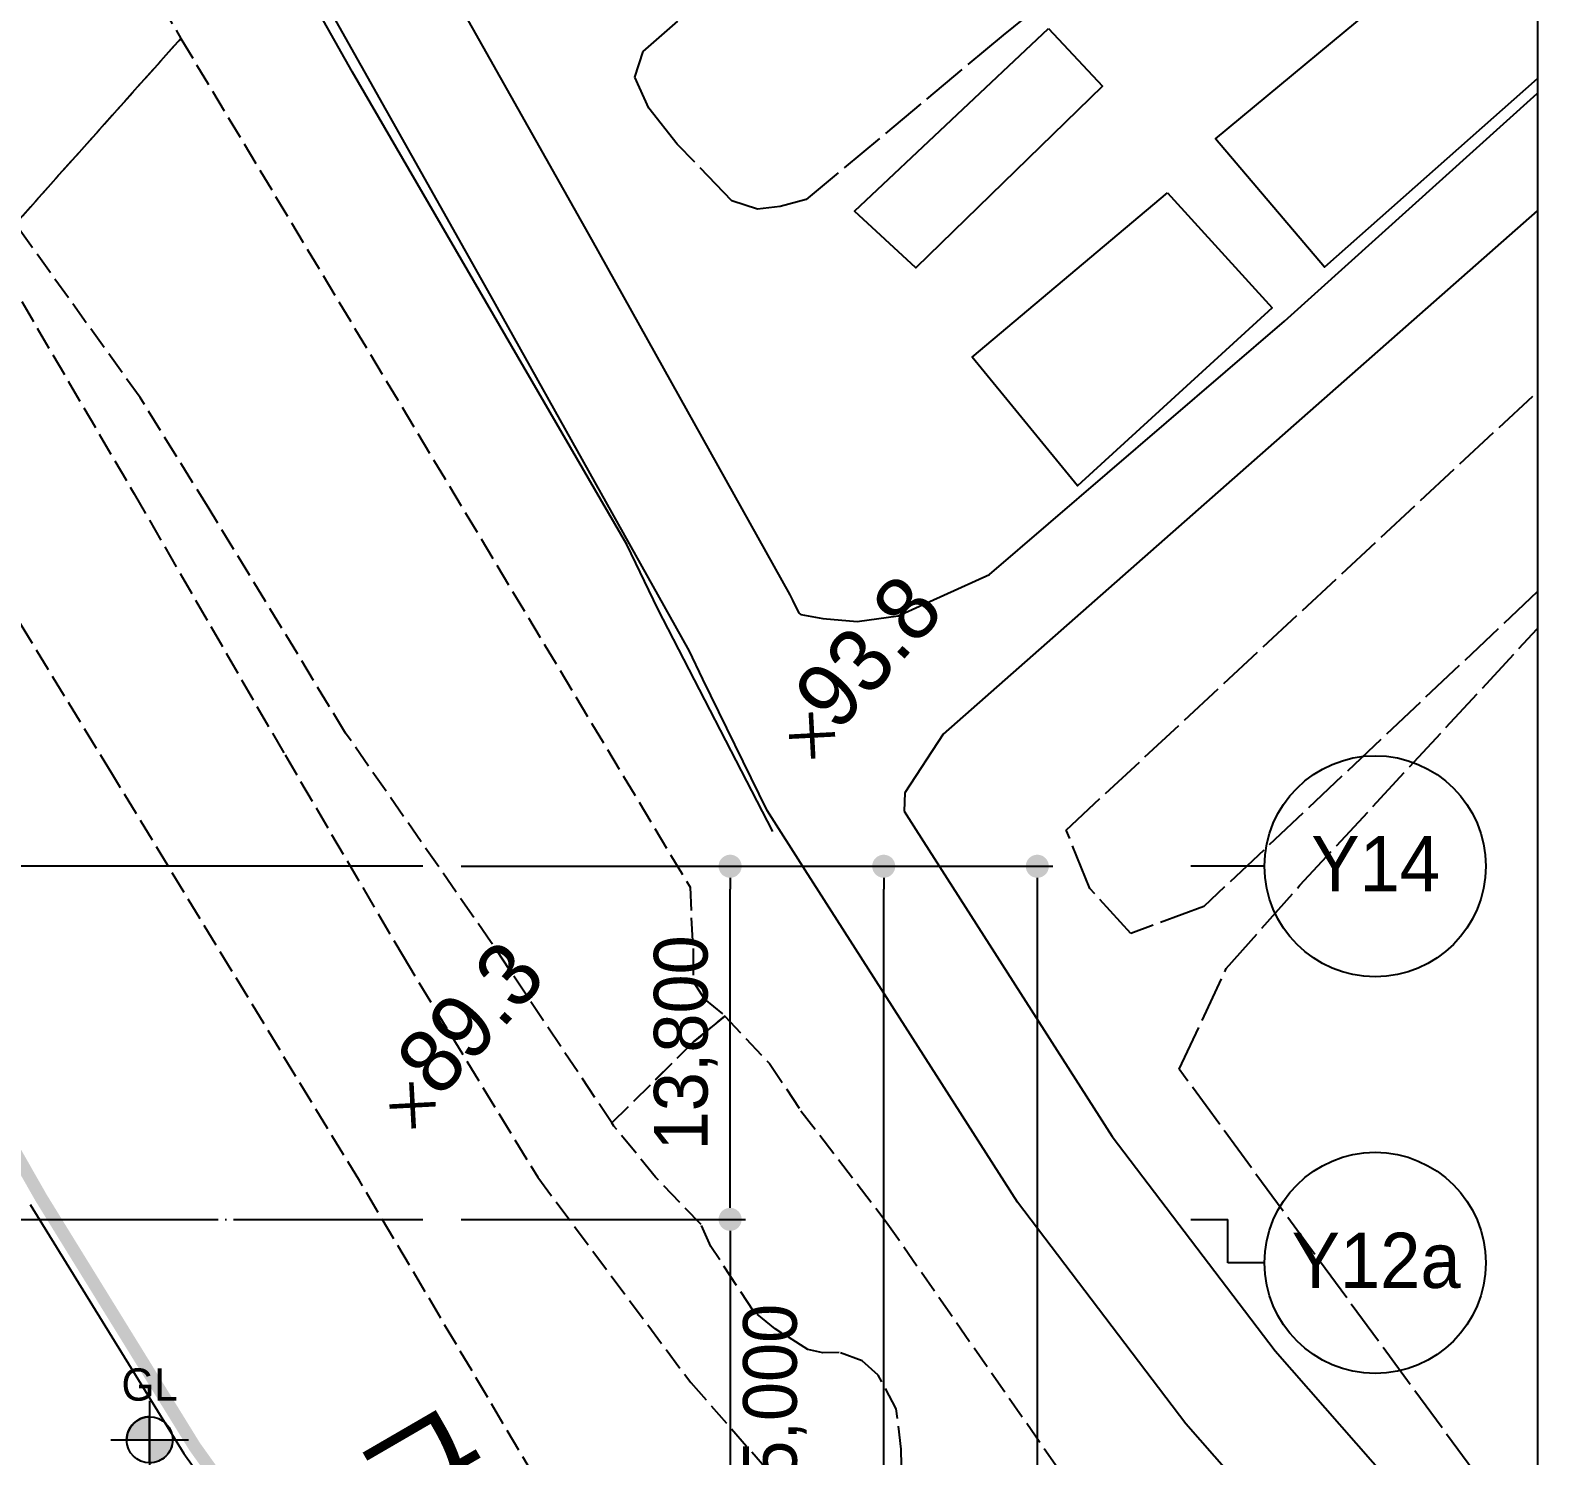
# Model space of a CAD drawing. Header units: millimetres. Extents: x 44352463 to 44913170, y -12080373 to -11704434.
# Drawn here: x 44729942 to 44789062, y -11877654 to -11821947 of the extents above; entities that cross this region are included whole.
import ezdxf
from ezdxf.enums import TextEntityAlignment as Align

# ---------------------------------------------------------------- set-up
doc = ezdxf.new("R2010")
doc.units = ezdxf.units.MM
doc.header["$LTSCALE"] = 600
doc.header["$MEASUREMENT"] = 0
for name, pattern in [('2313', [2, 1.5, -0.5]), ('5112', [3.5, 3, -0.5]), ('CEN', [6.199999999999999, 6, -0.1, 0, -0.1])]:
    doc.linetypes.add(name, pattern=pattern)
doc.layers.get('0').update_dxf_attribs({"linetype": 'CONTINUOUS'})
doc.layers.get('DEFPOINTS').update_dxf_attribs({"color": 117, "linetype": 'CONTINUOUS'})
for name, color, linetype in [('+공사계획', 4, 'CONTINUOUS'), ('--휀스', 252, 'FENCELINE1'), ('0-도로', 252, 'CONTINUOUS'), ('3 dim0', 7, 'CONTINUOUS'), ('A-TEX-SYM', 3, 'CONTINUOUS'), ('A-중심선', 10, 'CEN'), ('ASP', 252, 'CONTINUOUS'), ('B0014111', 252, 'CONTINUOUS'), ('B0014116', 252, 'CONTINUOUS'), ('C0052211', 252, 'CONTINUOUS'), ('D0015112', 252, '5112'), ('ELE7', 7, 'CONTINUOUS'), ('f0027132', 7, 'CONTINUOUS'), ('F0027217', 7, 'CONTINUOUS'), ('G0022313', 252, '2313'), ('SYM-2', 7, 'CONTINUOUS'), ('SYM1', 7, 'CONTINUOUS'), ('교량', 252, 'CONTINUOUS'), ('지시선2', 7, 'CONTINUOUS'), ('충돌방지대(고무범퍼)', 252, 'CONTINUOUS')]:
    doc.layers.add(name, color=color, linetype=linetype)
doc.styles.add('0-표지판', font='', dxfattribs={"height": 2})
doc.styles.add('AUDIT_D_190715091641-0', font='')
doc.styles.add('돋움', font='')
doc.styles.get('0-표지판').set_extended_font_data('HY울릉도M')
doc.styles.get('AUDIT_D_190715091641-0').set_extended_font_data('Dotum')
doc.styles.get('돋움').set_extended_font_data('Dotum')
doc.linetypes.add('FENCELINE1', pattern='A,0.25,-0.1,[133,ltypeshp.shx,S=0.1,R=0,X=-0.1,Y=0],-0.1,1', length=1.45)
doc.dimstyles.new('scale600', dxfattribs={"dimscale": 600, "dimtxt": 2, "dimasz": 1, "dimexe": 1, "dimexo": 2.5, "dimgap": 0.8, "dimtad": 1, "dimdec": 0, "dimzin": 0, "dimdsep": 46, "dimlunit": 6, "dimtxsty": 'AUDIT_D_190715091641-0', "dimblk": 'DOT', "dimcen": 0, "dimdle": 1, "dimclrd": 256, "dimclre": 256, "dimclrt": 3, "dimadec": 0, "dimazin": 0, "dimtfac": 1, "dimtdec": 0, "dimtix": 1, "dimtmove": 2, "dimatfit": 3, "dimldrblk": 'DOT', "dimfxl": 0, "dimtolj": 1, "dimtzin": 0, "dimarcsym": 0})

# ---------------------------------------------------------------- blocks, each defined once
blk = doc.blocks.new('F0027217')
at = {"layer": 'F0027217', "color": 251, "linetype": 'Continuous', "const_width": 0.1785714285714286, "elevation": -99.59}
for points in [[(-0.7218750000351325, 0.6358750000539917), (0.5538749999718026, -0.6398749999529434)], [(-0.7218750000351325, -0.6398749999529434), (0.5538749999718026, 0.6358750000539917)]]:
    blk.add_lwpolyline(points, dxfattribs=at)
blk = doc.blocks.new('_Dot')
at = {"color": 0, "linetype": 'ByBlock', "lineweight": -2}
blk.add_line((-0.5, 0), (-1, 0), dxfattribs=at)
at = {"color": 0, "linetype": 'ByBlock', "const_width": 0.5}
blk.add_lwpolyline([(-0.25, 0, 1), (0.25, 0, 1)], format="xyb", close=True, dxfattribs=at)
blk = doc.blocks.new('*D96')
at = {"layer": '3 dim0', "lineweight": -2, "transparency": 16777216}
for p, q in [((7736749.953611281, 4223485.901233992), (7759849.953611221, 4223485.901233992)), ((7759249.953611221, 4222585.901233992), (7759249.953611221, 4068385.901233992)), ((7736749.953611281, 4067485.901233992), (7759849.953611221, 4067485.901233992))]:
    blk.add_line(p, q, dxfattribs=at)
at = {"layer": 'DEFPOINTS', "color": 0, "transparency": 16777216}
for p in [(7735249.953611281, 4223485.901233992), (7735249.953611281, 4067485.901233992), (7759249.953611221, 4067485.901233992)]:
    blk.add_point(p, dxfattribs=at)
at = {"layer": '3 dim0', "lineweight": -2, "transparency": 16777216, "xscale": 900, "yscale": 900, "zscale": 900}
for p, rotation in [((7759249.953611221, 4223485.901233992), 90), ((7759249.953611221, 4067485.901233992), 270)]:
    blk.add_blockref('_Dot', p, dxfattribs=dict(at, rotation=rotation))
at = {"layer": '3 dim0', "color": 3, "transparency": 16777216, "insert": (7757516.222267937, 4145485.901233988), "char_height": 2100, "attachment_point": 5, "rotation": 90, "style": 'AUDIT_D_190715091641-0'}
blk.add_mtext('\\A1;156,000', dxfattribs=at)
blk = doc.blocks.new('*D98')
at = {"layer": '3 dim0', "lineweight": -2, "transparency": 16777216}
for p, q in [((7736749.953611281, 4223485.901233992), (7753849.953611229, 4223485.901233992)), ((7753249.953611229, 4154885.901234118), (7753249.953611229, 4222585.901233992)), ((7736749.953611281, 4153985.901234118), (7753849.953611229, 4153985.901234118))]:
    blk.add_line(p, q, dxfattribs=at)
at = {"layer": 'DEFPOINTS', "color": 0, "transparency": 16777216}
for p in [(7735249.953611281, 4223485.901233992), (7753249.953611229, 4223485.901233992), (7735249.953611281, 4153985.901234118)]:
    blk.add_point(p, dxfattribs=at)
at = {"layer": '3 dim0', "lineweight": -2, "transparency": 16777216, "xscale": 900, "yscale": 900, "zscale": 900}
for p, rotation in [((7753249.953611229, 4223485.901233992), 90), ((7753249.953611229, 4153985.901234118), 270)]:
    blk.add_blockref('_Dot', p, dxfattribs=dict(at, rotation=rotation))
at = {"layer": '3 dim0', "color": 3, "transparency": 16777216, "insert": (7751516.222267836, 4191952.711051255), "char_height": 2100, "attachment_point": 5, "rotation": 90, "style": 'AUDIT_D_190715091641-0'}
blk.add_mtext('\\A1;69,500', dxfattribs=at)
blk = doc.blocks.new('*D104')
at = {"layer": '3 dim0', "lineweight": -2, "transparency": 16777216}
for p, q in [((7736749.953611281, 4223485.901233992), (7747849.953611229, 4223485.901233992)), ((7747249.953611229, 4210585.908128645), (7747249.953611229, 4222585.901233992)), ((7736749.953611281, 4209685.908128645), (7747849.953611229, 4209685.908128645))]:
    blk.add_line(p, q, dxfattribs=at)
at = {"layer": 'DEFPOINTS', "color": 0, "transparency": 16777216}
for p in [(7735249.953611281, 4223485.901233992), (7747249.953611229, 4223485.901233992), (7735249.953611281, 4209685.908128645)]:
    blk.add_point(p, dxfattribs=at)
at = {"layer": '3 dim0', "lineweight": -2, "transparency": 16777216, "xscale": 900, "yscale": 900, "zscale": 900}
for p, rotation in [((7747249.953611229, 4223485.901233992), 90), ((7747249.953611229, 4209685.908128645), 270)]:
    blk.add_blockref('_Dot', p, dxfattribs=dict(at, rotation=rotation))
at = {"layer": '3 dim0', "color": 3, "transparency": 16777216, "insert": (7745516.222267944, 4216585.904681315), "char_height": 2100, "attachment_point": 5, "rotation": 90, "style": 'AUDIT_D_190715091641-0'}
blk.add_mtext('\\A1;13,800', dxfattribs=at)
blk = doc.blocks.new('*D106')
at = {"layer": '3 dim0', "lineweight": -2, "transparency": 16777216}
for p, q in [((7736749.953611281, 4209685.908128645), (7747849.953611258, 4209685.908128645)), ((7747249.953611258, 4208785.908128645), (7747249.953611258, 4195585.908128647)), ((7736749.953611281, 4194685.908128647), (7747849.953611258, 4194685.908128647))]:
    blk.add_line(p, q, dxfattribs=at)
at = {"layer": 'DEFPOINTS', "color": 0, "transparency": 16777216}
for p in [(7735249.953611281, 4209685.908128645), (7735249.953611281, 4194685.908128647), (7747249.953611258, 4194685.908128647)]:
    blk.add_point(p, dxfattribs=at)
at = {"layer": '3 dim0', "lineweight": -2, "transparency": 16777216, "xscale": 900, "yscale": 900, "zscale": 900}
for p, rotation in [((7747249.953611258, 4209685.908128645), 90), ((7747249.953611258, 4194685.908128647), 270)]:
    blk.add_blockref('_Dot', p, dxfattribs=dict(at, rotation=rotation))
at = {"layer": '3 dim0', "color": 3, "transparency": 16777216, "insert": (7748999.87582615, 4202185.908128632), "char_height": 2100, "attachment_point": 5, "rotation": 90, "style": 'AUDIT_D_190715091641-0'}
blk.add_mtext('\\A1;15,000', dxfattribs=at)
blk = doc.blocks.new('A$C1C3B03E3')
at = {"layer": '+공사계획', "ltscale": 5}
h = blk.add_hatch(color=1, dxfattribs=at)
h.dxf.hatch_style = 1
edge = h.paths.add_edge_path()
edge.add_line((2.030784402420977, 2.030778722721152), (3.230784402432619, 2.030778722720925))
edge.add_arc((2.030784402295024, 2.030778722672255), 1.200000000137595, -89.99999999955003, 2.3238158064486925e-09, ccw=False)
edge.add_line((2.030784402304448, 0.8307787225346601), (2.030784402420977, 2.030778722721152))
edge = h.paths.add_edge_path()
edge.add_line((2.030784402420977, 2.030778722721152), (2.030784402246468, 3.230778722674586))
edge.add_arc((2.03078440245979, 2.030778722624246), 1.20000000005034, 90.00000001018536, 180.0000000120592)
edge.add_line((0.8307844024094493, 2.030778722371679), (2.030784402420977, 2.030778722721152))
at = {"layer": '+공사계획', "color": 1, "ltscale": 5}
for points in [[(2.030784402129939, 4.061559095047414), (2.030784402711902, -1.649605110287666e-06)], [(4.030152808809362e-06, 2.030778722371906), (4.061564774689145, 2.030778722953983)]]:
    blk.add_lwpolyline(points, dxfattribs=at)
for points in [[(2.030784402420977, 2.030778722721152), (2.030784402246468, 3.230778722674586, 0.4142135623826739), (0.8307844024094493, 2.030778722371679), (2.030784402420977, 2.030778722721152)], [(2.030784402420977, 2.030778722721152), (3.230784402432619, 2.030778722721152, -0.4142135623826739), (2.030784402304448, 0.8307787225346601), (2.030784402420977, 2.030778722721152)]]:
    blk.add_lwpolyline(points, format="xyb", dxfattribs=at)
blk.add_circle((2.030784402420977, 2.030778722721152), 1.199999999999999, dxfattribs=at)
blk = doc.blocks.new('ZZZZ')
at = {"layer": 'A-TEX-SYM', "xscale": 750.0000000000001, "yscale": 750.0000000000001, "zscale": 750.0000000000001, "rotation": 359.9931955615171}
blk.add_blockref('A$C1C3B03E3', (11736371.56474509, 4208610.250847876), dxfattribs=at)
at = {"layer": 'A-TEX-SYM', "style": '돋움'}
blk.add_text('GL', height=1260, dxfattribs=at).set_placement((11737895.01479859, 4212295.901877031), align=Align.MIDDLE_CENTER)
blk = doc.blocks.new('BIO')
at = {"layer": 'ELE7'}
for p in [(7765249.953611277, 4209686.164414473), (7766689.953611165, 4207986.157120824)]:
    blk.add_line(p, (7766689.953611165, 4209686.164414473), dxfattribs=at)
at = {"layer": 'SYM-2'}
for p, q in [((7768129.953611061, 4223485.90123399), (7765249.953611277, 4223485.90123399)), ((7768129.953611061, 4207986.157120824), (7766689.953611165, 4207986.157120824))]:
    blk.add_line(p, q, dxfattribs=at)
for centre in [(7772449.953610778, 4223485.90123399), (7772449.953610778, 4207986.157120824)]:
    blk.add_circle(centre, 4319.999999694944, dxfattribs=at)
at = {"layer": 'SYM-2', "color": 3, "style": '돋움'}
for s, p in [('Y14', (7772466.687902488, 4223585.464169648)), ('Y12a', (7772487.203506291, 4208085.720056482))]:
    blk.add_text(s, height=2159.999999847471, dxfattribs=at).set_placement(p, align=Align.MIDDLE_CENTER)
at = {"layer": '3 dim0'}
for base, p1, p2, angle, picture, middle in [((7759249.953611221, 4067485.901233992), (7735249.953611277, 4223485.90123399), (7735249.953611277, 4067485.90123399), 270, '*D96', (7757516.222267937, 4145485.901233988)), ((7747249.953611229, 4223485.901233992), (7735249.953611277, 4209685.908128643), (7735249.953611277, 4223485.90123399), 90, '*D104', (7745516.222267944, 4216585.904681315))]:
    dim = blk.add_linear_dim(base=base, p1=p1, p2=p2, angle=angle, dimstyle='scale600', override={"dimtxt": 3.5, "dimasz": 1.5}, dxfattribs=at)
    dim.commit()
    dim.dimension.update_dxf_attribs({"geometry": picture, "text_midpoint": middle})
for base, p1, p2, angle, picture, middle in [((7753249.953611229, 4223485.901233992), (7735249.953611277, 4153985.901234116), (7735249.953611277, 4223485.90123399), 90, '*D98', (7751516.222267836, 4191952.711051255)), ((7747249.953611258, 4194685.908128647), (7735249.953611277, 4209685.908128643), (7735249.953611277, 4194685.908128645), 270, '*D106', (7748999.87582615, 4202185.908128632))]:
    dim = blk.add_linear_dim(base=base, p1=p1, p2=p2, angle=angle, dimstyle='scale600', override={"dimtxt": 3.5, "dimasz": 1.5}, dxfattribs=at)
    dim.commit()
    dim.dimension.update_dxf_attribs({"geometry": picture, "text_midpoint": middle, "dimtype": 128})

msp = doc.modelspace()

# ---------------------------------------------------------------- linework, layer by layer
at = {"layer": '--휀스', "ltscale": 5, "const_width": 499.9999999999999, "elevation": 94215}
msp.add_lwpolyline([(44700756.93853436, -11812695.23822796), (44715749.05762461, -11840892.64777586), (44723998.96989873, -11856389.80814455), (44730367.59259623, -11867577.77181196), (44736364.90361456, -11877298.50869531), (44746155.47714861, -11890980.24907938), (44756695.76755587, -11904792.7647579), (44763275.57160916, -11913015.37672982), (44783010.66389337, -11933859.62853797), (44788812.16310391, -11939154.31413687)], dxfattribs=at)
at = {"layer": '0-도로', "linetype": 'Continuous'}
for points in [[(44742943.78531811, -11814283.94643815), (44742943.78531811, -11814283.94643815), (44751861.02751958, -11830123.55036377), (44759616.4490178, -11844010.37456461), (44759715.57904225, -11844212.63735914), (44759964.6672233, -11844722.12246988)], [(44756217.76875746, -11847302.96358967), (44755674.33749491, -11846190.77859437), (44755629.1567448, -11846098.97608984), (44747936.30643579, -11832324.99180392), (44739778.09550187, -11817833.3728689)], [(44759964.6672233, -11844722.12246988), (44760035.8670873, -11844783.52751337), (44760902.75195309, -11844935.56576575), (44762242.52421146, -11845058.52630682), (44763838.77664043, -11844833.80607188), (44767414.00157011, -11843217.88784925), (44778942.25111011, -11833319.0299584), (44788812.16310391, -11824423.09272146)], [(44788812.16310391, -11829008.66638326), (44765598.83681709, -11849455.08697381), (44764099.3239553, -11851751.52882522), (44764082.95619851, -11852464.71750751)], [(44760215.3072255, -11854768.66638288), (44758723.28893278, -11852433.86630275), (44756217.76875746, -11847302.96358967)], [(44764082.95619851, -11852464.71750751), (44764082.95619851, -11852464.71750751), (44764539.69491024, -11853179.97253194), (44772197.75995863, -11865172.12770583), (44778571.56904818, -11873553.94181056), (44788812.16310391, -11885226.75722678)], [(44788812.16310391, -11892049.74707548), (44775084.4182789, -11876402.25280496), (44768505.1967424, -11867749.40784081), (44760746.95508894, -11855602.48623656), (44760215.3072255, -11854768.66638288)]]:
    msp.add_lwpolyline(points, dxfattribs=at)
at = {"layer": 'A-중심선', "ltscale": 5}
for p, q in [((44745280.07778513, -11854616.80981727), (44413938.37118174, -11854616.80981727)), ((44607685.860479, -11868416.84955776), (44745280.07778513, -11868416.84955776))]:
    msp.add_line(p, q, dxfattribs=at)
at = {"layer": 'ASP'}
msp.add_line((44729942.06303874, -11867840.30675511, 93975), (44735939.817677, -11877561.23912908), dxfattribs=at)
at = {"layer": 'B0014111'}
msp.add_lwpolyline([(44788812.16310391, -11823845.31704658), (44780493.99422785, -11831208.19521906), (44776245.65755375, -11826194.29100188), (44788812.16310391, -11815755.34371393)], dxfattribs=at)
msp.add_lwpolyline([(44774367.45971395, -11828304.56441543), (44778449.88541938, -11832788.33039488), (44770851.65241054, -11839750.48093641), (44766737.40706277, -11834728.12001506), (44774367.45971395, -11828304.56441543)], close=True, dxfattribs=at)
at = {"layer": 'B0014116'}
msp.add_lwpolyline([(44769721.93580165, -11821875.52688344), (44771831.71527863, -11824135.40620798), (44764533.23529451, -11831236.88773802), (44762133.78915065, -11829016.29227673), (44769721.93580165, -11821875.52688344)], close=True, dxfattribs=at)
at = {"layer": 'C0052211'}
msp.add_lwpolyline([(44758948.25552053, -11853252.63307889), (44754454.12831049, -11844555.45246561), (44753241.23865478, -11842048.09455725), (44742523.91842668, -11823589.63914711), (44739484.52728897, -11818162.46663118)], dxfattribs=at)
at = {"layer": 'D0015112'}
for points in [[(44788812.16310391, -11803725.408488), (44786747.8613046, -11805667.90738618), (44777337.97565383, -11814578.22724653), (44767948.9240107, -11822132.18655708), (44760252.12230388, -11828565.61958198), (44759236.89687095, -11828838.4296274), (44758349.91152332, -11828937.3992848), (44757353.04580777, -11828615.87363379), (44755211.22569379, -11826393.08066103), (44754104.41413952, -11824989.00759216), (44753563.22434007, -11823784.65440435), (44753882.0754494, -11822777.30790484), (44774231.53369994, -11805055.49552829), (44788812.16310391, -11791858.92169587)], [(44788812.16310391, -11843895.00363664), (44775780.89678025, -11856195.29415955), (44772936.47534859, -11857246.02900741), (44771329.39742438, -11855484.44292003), (44770410.7498805, -11853200.25888845), (44788812.16310391, -11836082.05925328)], [(44788812.16310391, -11881649.24631237), (44774826.00553486, -11862553.01503338), (44776662.73429345, -11858614.53011293), (44779538.05626485, -11855360.74961007), (44788812.16310391, -11845335.91257317)]]:
    msp.add_lwpolyline(points, dxfattribs=at)
at = {"layer": 'DEFPOINTS', "linetype": 'ByBlock'}
msp.add_lwpolyline([(44352466.17157473, -11752471.73515835), (44788814.83821383, -11752471.73515835), (44788814.83821383, -12080071.73571679), (44352466.17157473, -12080071.73571679)], close=True, dxfattribs=at)
at = {"layer": 'G0022313'}
for points in [[(44700380.92579001, -11752473.68865306), (44701445.93933237, -11754783.31258822), (44709124.13875315, -11770395.5358008), (44720580.06404088, -11796002.93851568), (44735823.28785866, -11822266.84853763), (44729362.18510241, -11829511.29642364), (44728954.18812428, -11828942.1791541), (44725245.60723393, -11824714.2276667), (44724245.52808668, -11823347.03539872), (44722898.62586609, -11821995.92903356), (44721574.11461724, -11819911.49147137), (44719725.3390393, -11816203.33628859), (44716876.51182236, -11809725.98741054), (44714731.24828762, -11804147.07225018), (44713331.30467013, -11799601.05796646), (44713141.81260654, -11796261.78517768), (44713301.36671347, -11792368.87643365), (44712575.41805267, -11789789.92615501), (44709961.86385608, -11786107.76449893), (44706263.60261141, -11780201.82775984), (44702723.98152357, -11771761.12923694), (44699762.85589219, -11763994.59687074), (44698180.09680838, -11757396.25013215), (44696568.73490119, -11752473.68865306)], [(44753310.13846327, -11884667.40062641), (44742813.33739591, -11866929.52227607), (44733155.48358194, -11851036.75408766), (44723805.20401779, -11835742.45066866), (44728267.53016897, -11830739.22947423), (44728267.53016897, -11830739.22947423), (44729612.51604244, -11832552.81321901), (44733995.22451793, -11840058.47930696), (44739894.2108103, -11850266.58180996), (44744501.94335186, -11858133.59146), (44749766.05672327, -11866769.10108091), (44755746.70767858, -11874796.98343872), (44760060.98788076, -11879704.75353632)], [(44763997.53224594, -11879238.905427), (44763961.49147352, -11877392.70688364), (44763769.47248188, -11875825.89301248), (44763068.489134, -11874504.59957485), (44762439.80755594, -11873939.98867113), (44761546.18572303, -11873615.87446325), (44760907.09897412, -11873635.26846636), (44760316.71699847, -11873503.40822875), (44759034.33904448, -11872693.42811476), (44758193.09093163, -11872004.73470584), (44756527.01824621, -11869470.18961683), (44756145.44326294, -11868622.11737266), (44754364.14911876, -11866765.59073081), (44752742.68064278, -11864770.38548288), (44752661.97411362, -11864649.29272441), (44755855.93611164, -11861476.49699273), (44757070.01019832, -11860473.12811129), (44758814.66121224, -11862319.54134761), (44760046.73470801, -11864180.83039019), (44763378.08154067, -11868506.47765802), (44774663.19006386, -11884711.03922572)]]:
    msp.add_lwpolyline(points, dxfattribs=at)
msp.add_lwpolyline([(44735823.28785866, -11822266.84853763), (44755716.73228989, -11855440.33635004), (44755763.55913596, -11856628.86958395), (44755841.21314135, -11857972.97815674), (44755840.54869474, -11859120.10393821), (44756285.54603958, -11859814.02494513), (44757041.54575932, -11860443.46709795), (44757070.01019832, -11860473.12811129), (44755855.93611164, -11861476.49699273), (44752661.97411362, -11864649.29272441), (44747951.26701929, -11857599.15040873), (44742258.8115252, -11849409.56345595), (44736930.93884347, -11840652.0712534), (44734228.42212284, -11836300.48770545), (44729362.18510241, -11829511.29642364), (44735823.28785866, -11822266.84853763)], close=True, dxfattribs=at)
at = {"layer": '교량'}
for p, q in [((44729942.06303874, -11867840.30675511, 93975), (44735939.37405772, -11877561.04363776, 93995)), ((44735939.37405772, -11877561.04363776, 93995), (44745729.94759177, -11891242.78402182, 1.983309630304575e-06))]:
    msp.add_line(p, q, dxfattribs=at)

# ---------------------------------------------------------------- block references
at = {"layer": 'F0027217', "color": 251, "xscale": 1000, "yscale": 1000, "zscale": 1000, "rotation": 48.00558807240709}
for p in [(44760534.77513691, -11849444.11886656, 93830), (44744929.95106561, -11863898.2630372, 89320)]:
    msp.add_blockref('F0027217', p, dxfattribs=at)
at = {"layer": '지시선2'}
msp.add_blockref('BIO', (37010030.12417385, -16078102.71105126), dxfattribs=at)
at = {"layer": '충돌방지대(고무범퍼)'}
msp.add_blockref('ZZZZ', (32996710.73793661, -16087166.78960579), dxfattribs=at)

# ---------------------------------------------------------------- texts
at = {"layer": 'f0027132', "color": 251, "style": '0-표지판'}
for s, p in [('93.8', (44761460.62845266, -11849425.54636686)), ('89.3', (44745918.93439316, -11863727.89136463))]:
    msp.add_text(s, height=2500, rotation=48.00558808945223, dxfattribs=at).set_placement(p)
at = {"layer": 'SYM1', "color": 3, "style": '돋움'}
msp.add_text('출입구', height=3985.861057255443, rotation=30.15714458407356, dxfattribs=at).set_placement((44735658.83970299, -11886581.37708144))

doc.saveas('drawing.dxf')
